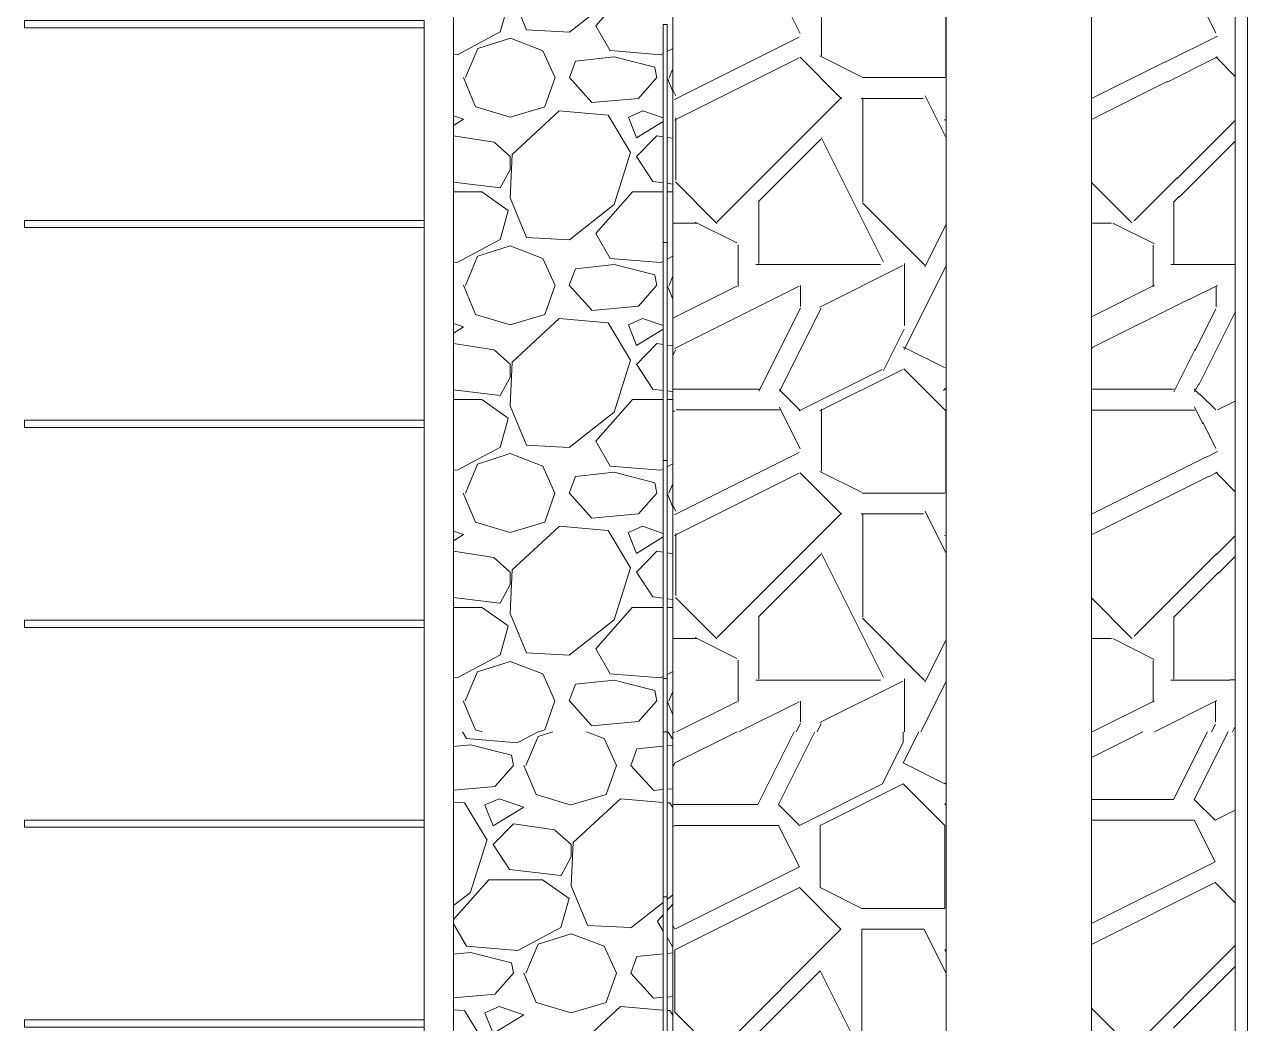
# Model space of a CAD drawing. Header units: metres. Extents: x -55 to 263, y -124 to 62.
# Drawn here: x 231.07 to 247.9, y -16.16 to -2.41 of the extents above; entities that cross this region are included whole.
import ezdxf

# ---------------------------------------------------------------- set-up
doc = ezdxf.new("R2010")
doc.units = ezdxf.units.M
for name, color, linetype, lineweight in [('0-1', 7, 'Continuous', 5), ('45ESTAC-1', 53, 'Continuous', 5), ('46BANQ-2', 254, 'Continuous', 5), ('55BARANDAL-1', 53, 'Continuous', 5), ('55BARANDAL-2', 133, 'Continuous', 5), ('70LINEA-1', 254, 'Continuous', 5)]:
    doc.layers.add(name, color=color, linetype=linetype, lineweight=lineweight)

# ---------------------------------------------------------------- blocks, each defined once
blk = doc.blocks.new('FP_26-A1 _ A250')
at = {"layer": '70LINEA-1'}
for p, q in [((237.152, -12.239), (237.099, -12.146)), ((237.858, -12.295), (237.151, -12.238)), ((238.137, -12.146), (237.857, -12.294)), ((237.97, -12.61), (238.14, -12.21)), ((238.14, -12.21), (238.341, -12.146)), ((238.803, -12.146), (239.045, -12.238)), ((239.045, -12.238), (239.215, -12.61)), ((239.98, -12.239), (239.927, -12.146)), ((239.992, -12.239), (239.979, -12.238)), ((237.207, -12.324), (236.974, -12.349)), ((237.773, -12.466), (237.207, -12.324)), ((239.413, -12.609), (239.498, -12.381)), ((239.86, -12.342), (239.498, -12.381)), ((239.992, -12.328), (239.911, -12.337)), ((237.801, -12.609), (237.546, -12.894)), ((237.801, -12.61), (237.773, -12.468)), ((237.942, -12.609), (238.111, -13.009)), ((239.073, -13.009), (239.214, -12.609)), ((239.724, -12.95), (239.413, -12.607)), ((237.547, -12.896), (236.974, -12.946)), ((239.86, -12.941), (239.724, -12.953)), ((239.992, -12.929), (239.911, -12.936)), ((237.122, -13.124), (236.974, -13.112)), ((237.603, -13.066), (237.405, -13.152)), ((237.943, -13.181), (237.603, -13.067)), ((238.112, -13.01), (238.593, -13.153)), ((238.593, -13.152), (239.073, -13.01)), ((239.271, -13.067), (238.621, -13.667)), ((239.86, -13.116), (239.272, -13.067)), ((239.95, -13.124), (239.911, -13.121)), ((237.435, -13.638), (237.124, -13.123)), ((237.405, -13.153), (237.518, -13.438)), ((237.519, -13.438), (237.943, -13.181)), ((239.991, -13.188), (239.952, -13.123)), ((237.801, -13.41), (237.518, -13.696)), ((238.367, -13.495), (237.801, -13.41)), ((238.594, -13.697), (238.368, -13.497)), ((237.207, -14.353), (237.433, -13.639)), ((237.518, -13.695), (237.744, -14.038)), ((238.62, -13.666), (238.592, -14.266)), ((238.593, -13.867), (238.593, -13.695)), ((238.453, -14.124), (238.594, -13.866)), ((237.744, -14.039), (238.452, -14.124)), ((236.974, -14.727), (237.461, -14.18)), ((237.462, -14.181), (238.197, -14.181)), ((238.197, -14.18), (238.564, -14.437)), ((238.591, -14.265), (238.818, -14.807)), ((236.974, -14.537), (237.207, -14.355)), ((238.565, -14.439), (238.452, -14.839)), ((239.911, -14.452), (239.991, -14.389)), ((239.413, -14.841), (239.86, -14.492)), ((239.911, -14.605), (239.991, -14.515)), ((237.152, -15.096), (236.974, -14.788)), ((239.78, -14.752), (239.86, -14.662)), ((239.86, -14.887), (239.782, -14.753)), ((238.451, -14.837), (237.857, -15.152)), ((238.14, -15.067), (238.593, -14.924)), ((238.593, -14.924), (239.045, -15.095)), ((238.819, -14.81), (239.413, -14.838)), ((237.857, -15.152), (237.15, -15.095)), ((237.97, -15.467), (238.14, -15.067)), ((239.045, -15.096), (239.215, -15.467)), ((239.98, -15.096), (239.911, -14.975)), ((239.991, -15.096), (239.979, -15.095)), ((237.207, -15.181), (236.974, -15.206)), ((237.773, -15.324), (237.207, -15.181)), ((239.413, -15.467), (239.498, -15.238)), ((239.86, -15.2), (239.498, -15.238)), ((239.991, -15.186), (239.911, -15.194)), ((237.8, -15.466), (237.546, -15.752)), ((237.801, -15.468), (237.773, -15.325)), ((237.942, -15.467), (238.111, -15.867)), ((239.073, -15.866), (239.214, -15.466)), ((239.724, -15.808), (239.413, -15.465)), ((237.547, -15.753), (236.974, -15.803)), ((239.86, -15.798), (239.724, -15.81)), ((239.991, -15.787), (239.911, -15.794)), ((237.122, -15.981), (236.974, -15.969)), ((237.435, -16.495), (237.124, -15.981)), ((237.603, -15.924), (237.405, -16.01)), ((237.943, -16.038), (237.603, -15.924)), ((238.112, -15.867), (238.593, -16.01)), ((238.593, -16.01), (239.073, -15.867)), ((239.271, -15.924), (238.621, -16.525)), ((239.86, -15.974), (239.272, -15.924)), ((239.95, -15.981), (239.911, -15.978)), ((239.991, -16.045), (239.952, -15.981)), ((237.405, -16.01), (237.518, -16.296)), ((237.518, -16.296), (237.943, -16.039))]:
    blk.add_line(p, q, dxfattribs=at)
blk = doc.blocks.new('FP_27-A1 _ A250')
at = {"layer": '70LINEA-1'}
for p, q in [((237.754, -1.944), (237.978, -2.487)), ((238.932, -2.431), (239.437, -1.859)), ((237.729, -2.118), (237.616, -2.518)), ((238.569, -2.52), (239.185, -2.034)), ((237.615, -2.517), (237.027, -2.831)), ((237.98, -2.489), (238.568, -2.518)), ((239.13, -2.775), (238.934, -2.432)), ((237.308, -2.746), (237.756, -2.603)), ((237.756, -2.603), (238.204, -2.775)), ((237.027, -2.831), (236.974, -2.827)), ((237.138, -3.146), (237.307, -2.746)), ((238.204, -2.775), (238.372, -3.147)), ((239.829, -2.831), (239.128, -2.774)), ((239.86, -2.814), (239.828, -2.831)), ((239.992, -2.744), (239.911, -2.787)), ((238.568, -3.146), (238.652, -2.917)), ((239.185, -2.86), (238.652, -2.918)), ((239.745, -3.003), (239.184, -2.86)), ((239.773, -3.147), (239.745, -3.004)), ((239.94, -3.146), (239.992, -3.023)), ((237.11, -3.146), (237.278, -3.546)), ((238.231, -3.545), (238.371, -3.145)), ((238.876, -3.487), (238.568, -3.144)), ((239.772, -3.145), (239.52, -3.431)), ((239.912, -3.146), (239.992, -3.336)), ((239.521, -3.432), (238.876, -3.489)), ((237.111, -3.718), (236.974, -3.671)), ((237.279, -3.546), (237.755, -3.689)), ((237.755, -3.689), (238.232, -3.546)), ((238.427, -3.604), (237.783, -4.204)), ((239.1, -3.661), (238.428, -3.603)), ((239.41, -4.174), (239.102, -3.66)), ((239.38, -3.689), (239.492, -3.975)), ((239.577, -3.603), (239.381, -3.689)), ((239.86, -3.699), (239.577, -3.603)), ((236.974, -3.802), (237.111, -3.718)), ((239.493, -3.975), (239.86, -3.75)), ((237.531, -4.032), (236.974, -3.947)), ((237.757, -4.233), (237.533, -4.033)), ((239.773, -3.946), (239.492, -4.232)), ((239.86, -3.96), (239.773, -3.946)), ((239.992, -3.98), (239.911, -3.967)), ((237.783, -4.203), (237.754, -4.803)), ((239.184, -4.89), (239.408, -4.176)), ((237.755, -4.404), (237.755, -4.232)), ((239.492, -4.232), (239.716, -4.575)), ((237.616, -4.66), (237.756, -4.403)), ((236.974, -4.582), (237.615, -4.661)), ((239.716, -4.575), (239.86, -4.593)), ((239.911, -4.599), (239.992, -4.609)), ((236.974, -4.718), (237.363, -4.718)), ((237.363, -4.717), (237.727, -4.974)), ((237.754, -4.801), (237.978, -5.344)), ((238.931, -5.288), (239.436, -4.717)), ((239.436, -4.718), (239.86, -4.718)), ((239.911, -4.718), (239.992, -4.718)), ((237.728, -4.975), (237.616, -5.375)), ((238.568, -5.377), (239.184, -4.892)), ((237.614, -5.374), (237.026, -5.688)), ((237.979, -5.347), (238.567, -5.375)), ((239.129, -5.633), (238.933, -5.29)), ((237.307, -5.604), (237.755, -5.461)), ((237.755, -5.461), (238.203, -5.632)), ((237.026, -5.689), (236.974, -5.685)), ((237.138, -6.004), (237.306, -5.604)), ((238.203, -5.633), (238.371, -6.004)), ((239.184, -5.718), (238.651, -5.775)), ((239.828, -5.689), (239.128, -5.632)), ((239.744, -5.86), (239.184, -5.718)), ((239.86, -5.671), (239.828, -5.688)), ((239.992, -5.601), (239.911, -5.644)), ((238.567, -6.003), (238.651, -5.775)), ((239.772, -6.004), (239.744, -5.862)), ((239.939, -6.004), (239.992, -5.879)), ((237.11, -6.003), (237.278, -6.404)), ((238.23, -6.403), (238.371, -6.003)), ((238.875, -6.344), (238.567, -6.001)), ((239.771, -6.003), (239.519, -6.289)), ((239.911, -6.003), (239.992, -6.195)), ((239.52, -6.29), (238.875, -6.347)), ((237.11, -6.575), (236.974, -6.529)), ((237.278, -6.404), (237.754, -6.547)), ((237.754, -6.547), (238.231, -6.404)), ((238.427, -6.461), (237.782, -7.061)), ((239.1, -6.518), (238.427, -6.461)), ((239.41, -7.032), (239.101, -6.517)), ((239.379, -6.547), (239.491, -6.832)), ((239.576, -6.46), (239.38, -6.546)), ((239.86, -6.557), (239.576, -6.461)), ((236.974, -6.659), (237.111, -6.575)), ((239.492, -6.832), (239.86, -6.607)), ((237.531, -6.89), (236.974, -6.804)), ((237.756, -7.091), (237.532, -6.891)), ((239.772, -6.804), (239.491, -7.09)), ((239.86, -6.817), (239.772, -6.804)), ((239.992, -6.837), (239.911, -6.825)), ((237.782, -7.06), (237.754, -7.66)), ((239.183, -7.748), (239.407, -7.033)), ((237.754, -7.261), (237.754, -7.09)), ((239.491, -7.089), (239.715, -7.432)), ((237.615, -7.518), (237.756, -7.261)), ((236.974, -7.44), (237.614, -7.518)), ((239.716, -7.433), (239.86, -7.45)), ((239.911, -7.456), (239.992, -7.466)), ((236.974, -7.575), (237.362, -7.575)), ((237.362, -7.574), (237.726, -7.831)), ((237.753, -7.659), (237.977, -8.202)), ((238.93, -8.146), (239.435, -7.574)), ((239.435, -7.575), (239.86, -7.575)), ((239.911, -7.575), (239.992, -7.575)), ((237.727, -7.833), (237.615, -8.233)), ((238.567, -8.235), (239.183, -7.749)), ((237.613, -8.232), (237.025, -8.546)), ((237.978, -8.204), (238.567, -8.233)), ((239.129, -8.49), (238.933, -8.147)), ((237.306, -8.461), (237.754, -8.318)), ((237.754, -8.318), (238.202, -8.49)), ((237.026, -8.547), (236.974, -8.542)), ((237.137, -8.861), (237.305, -8.461)), ((238.202, -8.49), (238.37, -8.862)), ((239.183, -8.575), (238.651, -8.633)), ((239.827, -8.546), (239.127, -8.489)), ((239.743, -8.718), (239.183, -8.575)), ((239.86, -8.528), (239.827, -8.546)), ((239.992, -8.458), (239.911, -8.501)), ((238.566, -8.861), (238.65, -8.632)), ((239.771, -8.862), (239.743, -8.719)), ((239.938, -8.861), (239.992, -8.735)), ((237.109, -8.861), (237.277, -9.261)), ((238.229, -9.26), (238.37, -8.86)), ((238.874, -9.202), (238.566, -8.859)), ((239.771, -8.86), (239.518, -9.146)), ((239.911, -8.861), (239.992, -9.054)), ((239.519, -9.147), (238.875, -9.204)), ((237.11, -9.433), (236.974, -9.386)), ((237.277, -9.261), (237.754, -9.404)), ((237.754, -9.404), (238.23, -9.261)), ((238.426, -9.319), (237.781, -9.919)), ((239.099, -9.376), (238.426, -9.318)), ((239.409, -9.889), (239.101, -9.375)), ((239.378, -9.404), (239.49, -9.69)), ((239.575, -9.318), (239.379, -9.404)), ((239.86, -9.415), (239.575, -9.318)), ((236.974, -9.516), (237.11, -9.433)), ((239.491, -9.69), (239.86, -9.464)), ((237.53, -9.747), (236.974, -9.662)), ((237.755, -9.948), (237.531, -9.748)), ((239.771, -9.661), (239.491, -9.947)), ((239.86, -9.675), (239.771, -9.661)), ((239.992, -9.695), (239.911, -9.683)), ((237.781, -9.918), (237.753, -10.518)), ((239.182, -10.605), (239.407, -9.891)), ((237.754, -10.119), (237.754, -9.947)), ((239.49, -9.947), (239.714, -10.29)), ((237.615, -10.375), (237.755, -10.118)), ((236.974, -10.298), (237.613, -10.376)), ((239.715, -10.29), (239.86, -10.308)), ((239.911, -10.314), (239.992, -10.324)), ((236.974, -10.433), (237.361, -10.433)), ((237.361, -10.432), (237.725, -10.689)), ((237.752, -10.516), (237.976, -11.059)), ((238.93, -11.003), (239.434, -10.432)), ((239.435, -10.433), (239.86, -10.433)), ((239.911, -10.433), (239.992, -10.433)), ((237.726, -10.69), (237.614, -11.09)), ((238.566, -11.092), (239.183, -10.607)), ((237.613, -11.089), (237.024, -11.403)), ((237.977, -11.061), (238.566, -11.09)), ((239.128, -11.348), (238.932, -11.005)), ((237.305, -11.319), (237.753, -11.176)), ((237.753, -11.176), (238.201, -11.347)), ((237.025, -11.404), (236.974, -11.4)), ((237.136, -11.719), (237.304, -11.319)), ((238.202, -11.348), (238.37, -11.719)), ((239.182, -11.433), (238.65, -11.49)), ((239.826, -11.404), (239.126, -11.347)), ((239.742, -11.575), (239.182, -11.433)), ((239.86, -11.385), (239.826, -11.403)), ((239.992, -11.315), (239.911, -11.358)), ((238.565, -11.718), (238.65, -11.49)), ((239.77, -11.719), (239.742, -11.577)), ((239.938, -11.719), (239.992, -11.591)), ((237.108, -11.718), (237.276, -12.119)), ((238.229, -12.118), (238.369, -11.718)), ((238.873, -12.059), (238.565, -11.716)), ((239.77, -11.718), (239.518, -12.003)), ((239.911, -11.721), (239.992, -11.914)), ((239.518, -12.005), (238.874, -12.062)), ((237.277, -12.119), (237.368, -12.146)), ((238.137, -12.146), (238.229, -12.119))]:
    blk.add_line(p, q, dxfattribs=at)
blk = doc.blocks.new('FP_32-A1 _ A250')
at = {"layer": '70LINEA-1'}
for p, q in [((239.99, -12.16), (240.017, -12.146)), ((240.017, -12.574), (240.874, -12.146)), ((241.16, -13.146), (241.66, -12.146)), ((241.446, -13.146), (241.946, -12.146)), ((243.16, -12.289), (243.16, -12.146)), ((243.16, -12.574), (243.375, -12.146)), ((242.875, -12.86), (243.16, -12.289)), ((239.99, -12.63), (240.017, -12.574)), ((243.732, -12.86), (243.16, -12.574)), ((241.732, -13.432), (242.875, -12.86)), ((242.018, -13.432), (243.16, -12.86)), ((243.732, -13.432), (243.16, -12.86)), ((243.732, -12.86), (243.75, -12.842)), ((239.99, -13.146), (241.16, -13.146)), ((241.732, -13.432), (241.446, -13.146)), ((243.732, -13.146), (243.75, -13.127)), ((243.75, -13.155), (243.732, -13.146)), ((239.99, -13.446), (240.017, -13.432)), ((240.017, -13.432), (241.446, -13.432)), ((241.732, -14.003), (241.446, -13.432)), ((242.018, -14.289), (242.018, -13.432)), ((243.732, -14.575), (243.732, -13.432)), ((240.018, -14.86), (241.732, -14.003)), ((240.018, -15.146), (241.732, -14.289)), ((242.303, -14.86), (241.732, -14.289)), ((242.589, -14.575), (242.018, -14.289)), ((242.589, -14.575), (243.732, -14.575)), ((240.018, -14.86), (239.99, -14.805)), ((240.589, -16.575), (242.303, -14.86)), ((242.589, -14.86), (243.446, -14.86)), ((242.589, -16.289), (242.589, -14.86)), ((243.75, -15.469), (243.446, -14.86)), ((243.732, -15.146), (243.75, -15.137)), ((240.018, -16.003), (240.018, -15.146)), ((243.75, -15.183), (243.732, -15.146)), ((241.161, -16.289), (242.018, -15.432)), ((242.875, -17.146), (242.018, -15.432)), ((240.589, -16.575), (240.018, -16.003))]:
    blk.add_line(p, q, dxfattribs=at)
blk = doc.blocks.new('FP_221-A1 _ A250')
at = {"layer": '70LINEA-1'}
for p, q in [((245.75, -12.498), (246.454, -12.146)), ((246.878, -13.077), (247.344, -12.146)), ((247.164, -13.077), (247.63, -12.146)), ((245.75, -13.077), (246.878, -13.077)), ((247.45, -13.363), (247.164, -13.077)), ((247.45, -13.363), (247.726, -13.224)), ((245.75, -13.363), (247.164, -13.363)), ((247.45, -13.934), (247.164, -13.363)), ((245.75, -14.784), (247.45, -13.934)), ((245.75, -15.07), (247.45, -14.22)), ((247.726, -14.496), (247.45, -14.22)), ((246.307, -16.506), (247.726, -15.087)), ((246.879, -16.22), (247.726, -15.372)), ((246.307, -16.506), (245.75, -15.949))]:
    blk.add_line(p, q, dxfattribs=at)
blk = doc.blocks.new('Parking Lot - Single - Single-V174-A1 _ A250')
at = {"layer": '70LINEA-1'}
for p, q in [((231.072, -2.459), (231.072, -2.359)), ((231.072, -2.359), (236.572, -2.359)), ((231.072, -2.359), (231.073, -2.359)), ((231.073, -2.459), (231.072, -2.459)), ((236.572, -2.359), (231.073, -2.359)), ((231.073, -2.359), (231.073, -2.459)), ((231.073, -2.459), (236.572, -2.459)), ((236.572, -2.459), (236.572, -2.359)), ((236.572, -2.359), (236.572, -2.359)), ((236.572, -5.109), (236.572, -2.459))]:
    blk.add_line(p, q, dxfattribs=at)
blk = doc.blocks.new('Parking Lot - Single - Single-V175-A1 _ A250')
at = {"layer": '70LINEA-1'}
for p, q in [((231.072, -13.359), (231.073, -13.359)), ((231.073, -13.459), (231.072, -13.459)), ((236.572, -13.359), (231.073, -13.359)), ((231.073, -13.359), (231.073, -13.459)), ((231.073, -13.459), (236.572, -13.459)), ((232.539, -13.359), (236.572, -13.359)), ((236.572, -13.459), (236.572, -13.359)), ((236.572, -13.359), (236.572, -13.359)), ((236.572, -16.109), (236.572, -13.459))]:
    blk.add_line(p, q, dxfattribs=at)
blk = doc.blocks.new('Parking Lot - Single - Single-V176-A1 _ A250')
at = {"layer": '70LINEA-1'}
for p, q in [((236.572, -16.109), (231.073, -16.109)), ((231.073, -16.109), (231.073, -16.209)), ((234.299, -16.109), (236.572, -16.109)), ((236.572, -16.209), (236.572, -16.109)), ((236.572, -16.109), (236.572, -16.109)), ((231.073, -16.209), (236.572, -16.209)), ((236.572, -18.859), (236.572, -16.209))]:
    blk.add_line(p, q, dxfattribs=at)
blk = doc.blocks.new('Railing - Railing-7536465-A1 _ A250')
at = {"layer": '55BARANDAL-1'}
for p, q in [((239.86, -2.414), (239.911, -2.414)), ((239.86, -2.414), (239.86, -5.414)), ((239.911, -5.414), (239.911, -2.414)), ((239.86, -5.414), (239.911, -5.414)), ((239.86, -5.414), (239.86, -8.414)), ((239.911, -5.414), (239.86, -5.414)), ((239.911, -8.414), (239.911, -5.414)), ((239.86, -8.414), (239.911, -8.414)), ((239.86, -8.414), (239.86, -11.414)), ((239.911, -8.414), (239.86, -8.414)), ((239.911, -11.414), (239.911, -8.414)), ((239.86, -11.414), (239.911, -11.414)), ((239.86, -11.414), (239.86, -12.146)), ((239.911, -11.414), (239.86, -11.414)), ((239.911, -12.146), (239.911, -11.414)), ((239.911, -12.146), (239.86, -12.146)), ((239.911, -14.414), (239.86, -14.414)), ((239.86, -14.414), (239.911, -14.414))]:
    blk.add_line(p, q, dxfattribs=at)
at = {"layer": '55BARANDAL-2'}
for p, q in [((239.86, -12.146), (239.86, -14.414)), ((239.911, -14.414), (239.911, -12.146)), ((239.86, -14.414), (239.86, -17.414)), ((239.911, -17.414), (239.911, -14.414))]:
    blk.add_line(p, q, dxfattribs=at)
blk = doc.blocks.new('22011_AR_rvt-1-A1 _ A250')
at = {"layer": '70LINEA-1'}
h = blk.add_hatch(dxfattribs=at)
h.set_pattern_fill('FP_55', color=256, style=0, pattern_type=2)
h.set_pattern_definition([(5e-05, (1.144, -0.0065), (5.715, 5.715), [1.714, -4]), (5e-05, (4.573, 0.565), (5.715, 5.715), [1.429, -4.286]), (5e-05, (4.288, 0.851), (5.715, 5.715), [1.143, -4.572]), (5e-05, (2.573, 2.279), (5.715, 5.715), [0.85725, -0.85725, 1.143, -2.857]), (5e-05, (2.573, 2.565), (5.715, 5.715), [1.143, -0.28575, 1.429, -2.857]), (5e-05, (0.0013, 3.708), (5.715, 5.715), [1.429, -4.286]), (5e-05, (5.431, 3.994), (5.715, 5.715), [1.429, -4.286]), (90, (0.0013, 1.136), (-5.715, 5.715), [0.85725, -4.858]), (90, (0.8586, 5.423), (-5.715, 5.715), [0.5715, -5.143]), (90, (1.144, -0.0065), (-5.715, 5.715), [0.85725, -4.858]), (90, (1.716, 5.137), (-5.715, 5.715), [0.28575, -5.429]), (90, (2.002, 2.851), (-5.715, 5.715), [0.85725, -4.858]), (90, (2.573, 0.851), (-5.715, 5.715), [1.429, -4.286]), (90, (3.145, 4.851), (-5.715, 5.715), [0.85725, -4.858]), (90, (3.716, 2.565), (-5.715, 5.715), [1.143, -4.572]), (90, (4.002, 2.565), (-5.715, 5.715), [1.143, -4.572]), (90, (4.573, -0.0065), (-5.715, 5.715), [0.5715, -5.143]), (90, (5.431, 0.851), (-5.715, 5.715), [1.429, -4.286]), (45, (0.573, 0.565), (0, 5.71484), [2.425, -5.658]), (45, (1.144, 0.8507), (0, 5.71484), [1.212, -6.87]), (45, (3.716, 3.994), (0, 5.71484), [1.616, -6.466]), (45, (3.716, 4.28), (0, 5.71484), [1.212, -6.87]), (135, (1.716, 3.708), (-5.71484, 4e-16), [0.40411, -7.678]), (135, (0.573, 0.565), (-5.71484, 4e-16), [0.80822, -7.274]), (135, (2.287, 2.279), (-5.71484, 4e-16), [0.80822, -7.274]), (135, (3.716, 3.708), (-5.71484, 4e-16), [0.80822, -7.274]), (135, (5.431, 4.851), (-5.71484, 4e-16), [1.212, -6.87]), (135, (5.431, 4.565), (-5.71484, 4e-16), [0.80822, -7.274]), (135, (5.145, 5.137), (-5.71484, 4e-16), [0.80822, -7.274]), (135, (3.43, -0.0065), (-5.71484, 4e-16), [1.212, -6.87]), (26.565, (5.145, 3.422), (5.71539, -5e-06), [0.63894, -12.14]), (26.565, (3.716, 1.994), (5.71539, -5e-06), [0.63894, -12.14]), (26.565, (1.716, 3.708), (5.71539, -5e-06), [1.278, -11.501]), (26.565, (2.002, 5.137), (5.71539, -5e-06), [1.278, -11.501]), (26.565, (2.002, 3.708), (5.71539, -5e-06), [1.278, -11.501]), (26.565, (5.431, 4.851), (5.71539, -5e-06), [1.278, -11.501]), (26.565, (0.0013, 1.994), (5.71539, -5e-06), [1.917, -10.862]), (26.565, (0.0013, 2.279), (5.71539, -5e-06), [1.917, -10.862]), (26.565, (0.0013, 4.565), (5.71539, -5e-06), [1.917, -10.862]), (63.435, (2.859, 4.28), (-5e-06, 5.71539), [0.63894, -12.14]), (63.435, (5.431, 3.994), (-5e-06, 5.71539), [0.63894, -7.668, 1.278, -3.195]), (63.435, (4.859, 3.422), (-5e-06, 5.71539), [1.278, -11.501]), (63.435, (1.43, 3.994), (-5e-06, 5.71539), [1.278, -11.501]), (63.435, (1.144, 3.994), (-5e-06, 5.71539), [1.278, -11.501]), (63.435, (3.145, 4.565), (-5e-06, 5.71539), [1.917, -10.862]), (116.565, (1.716, 3.137), (5e-06, 5.71539), [0.63894, -12.14]), (116.565, (5.431, 2.565), (5e-06, 5.71539), [0.63894, -12.14]), (116.565, (4.288, 0.8507), (5e-06, 5.71539), [1.278, -11.501]), (116.565, (4.002, 1.136), (5e-06, 5.71539), [1.278, -11.501]), (116.565, (4.573, 5.137), (5e-06, 5.71539), [1.278, -11.501]), (116.565, (0.0013, 2.279), (5e-06, 5.71539), [1.278, -11.501]), (116.565, (2.859, -0.0065), (5e-06, 5.71539), [1.917, -10.862]), (153.435, (4.859, 3.422), (-5.71539, -5e-06), [1.278, -11.501]), (153.435, (5.145, 3.137), (-5.71539, -5e-06), [1.278, -11.501]), (153.435, (0.8586, 0.2792), (-5.71539, -5e-06), [0.63894, -12.14]), (153.435, (2.573, 2.565), (-5.71539, -5e-06), [0.63894, -12.14]), (153.435, (3.716, 4.28), (-5.71539, -5e-06), [0.63894, -12.14])])
h.paths.add_polyline_path([(247.726, -12.146), (247.726, 6.794), (245.75, 6.728), (247.209, -7.201)])
h = blk.add_hatch(dxfattribs=at)
h.set_pattern_fill('FP_27', color=256, style=0, pattern_type=2)
h.set_pattern_definition([(359.9983, (1.142, -0.0001), (5.71417, 5.71483), [1.714, -4]), (359.9983, (4.571, 0.571), (5.71417, 5.71483), [1.429, -4.286]), (359.9983, (4.285, 0.857), (5.71417, 5.71483), [1.143, -4.572]), (359.9983, (2.571, 2.286), (5.71417, 5.71483), [0.85719, -0.85719, 1.143, -2.857]), (359.9983, (2.571, 2.572), (5.71417, 5.71483), [1.143, -0.28573, 1.429, -2.857]), (359.9983, (-0.0006, 3.715), (5.71417, 5.71483), [1.429, -4.286]), (359.9983, (5.428, 4), (5.71417, 5.71483), [1.429, -4.286]), (90, (-0.0006, 1.143), (-5.715, 5.715), [0.85725, -4.858]), (90, (0.8566, 5.429), (-5.715, 5.715), [0.5715, -5.143]), (90, (1.142, -0.0001), (-5.715, 5.715), [0.85725, -4.858]), (90, (1.714, 5.143), (-5.715, 5.715), [0.28575, -5.429]), (90, (2, 2.857), (-5.715, 5.715), [0.85725, -4.858]), (90, (2.571, 0.857), (-5.715, 5.715), [1.429, -4.286]), (90, (3.142, 4.858), (-5.715, 5.715), [0.85725, -4.858]), (90, (3.714, 2.572), (-5.715, 5.715), [1.143, -4.572]), (90, (4, 2.572), (-5.715, 5.715), [1.143, -4.572]), (90, (4.571, -0.0003), (-5.715, 5.715), [0.5715, -5.143]), (90, (5.428, 0.857), (-5.715, 5.715), [1.429, -4.286]), (45.001, (0.571, 0.5714), (-0.0001, 5.71484), [2.425, -5.657]), (45.001, (1.142, 0.857), (-0.0001, 5.71484), [1.212, -6.87]), (45.001, (3.714, 4), (-0.0001, 5.71484), [1.616, -6.465]), (45.001, (3.714, 4.286), (-0.0001, 5.71484), [1.212, -6.87]), (134.997, (1.714, 3.715), (-5.71484, 0.0003), [0.4041, -7.678]), (134.997, (0.571, 0.5714), (-5.71484, 0.0003), [0.8082, -7.274]), (134.997, (2.285, 2.286), (-5.71484, 0.0003), [0.8082, -7.274]), (134.997, (3.714, 3.715), (-5.71484, 0.0003), [0.8082, -7.274]), (134.997, (5.428, 4.857), (-5.71484, 0.0003), [1.212, -6.87]), (134.997, (5.428, 4.572), (-5.71484, 0.0003), [0.8082, -7.274]), (134.997, (5.143, 5.143), (-5.71484, 0.0003), [0.8082, -7.274]), (134.997, (3.428, -0.0002), (-5.71484, 0.0003), [1.212, -6.87]), (26.565, (5.143, 3.429), (5.714495, -0.000452), [0.63889, -12.139]), (26.565, (3.714, 2), (5.714495, -0.000452), [0.63889, -12.139]), (26.565, (1.714, 3.715), (5.714495, -0.000452), [1.278, -11.5]), (26.565, (2, 5.143), (5.714495, -0.000452), [1.278, -11.5]), (26.565, (2, 3.715), (5.714495, -0.000452), [1.278, -11.5]), (26.565, (5.428, 4.857), (5.714495, -0.000452), [1.278, -11.5]), (26.565, (-0.0006, 2), (5.714495, -0.000452), [1.917, -10.861]), (26.565, (-0.0006, 2.286), (5.714495, -0.000452), [1.917, -10.861]), (26.565, (-0.0006, 4.572), (5.714495, -0.000452), [1.917, -10.861]), (63.436, (2.857, 4.286), (-0.000105, 5.71539), [0.63892, -12.14]), (63.436, (5.428, 4), (-0.000105, 5.71539), [0.63892, -7.667, 1.278, -3.195]), (63.436, (4.857, 3.429), (-0.000105, 5.71539), [1.278, -11.501]), (63.436, (1.428, 4), (-0.000105, 5.71539), [1.278, -11.501]), (63.436, (1.142, 4), (-0.000105, 5.71539), [1.278, -11.501]), (63.436, (3.142, 4.572), (-0.000105, 5.71539), [1.917, -10.862]), (116.563, (1.714, 3.143), (0.000205, 5.71539), [0.63893, -12.14]), (116.563, (5.428, 2.571), (0.000205, 5.71539), [0.63893, -12.14]), (116.563, (4.285, 0.857), (0.000205, 5.71539), [1.278, -11.501]), (116.563, (4, 1.143), (0.000205, 5.71539), [1.278, -11.501]), (116.563, (4.571, 5.143), (0.000205, 5.71539), [1.278, -11.501]), (116.563, (-0.0006, 2.286), (0.000205, 5.71539), [1.278, -11.501]), (116.563, (2.857, -0.0002), (0.000205, 5.71539), [1.917, -10.862]), (153.432, (4.857, 3.429), (-5.714495, -0.000153), [1.278, -11.501]), (153.432, (5.143, 3.143), (-5.714495, -0.000153), [1.278, -11.501]), (153.432, (0.8566, 0.2856), (-5.714495, -0.000153), [0.63891, -12.14]), (153.432, (2.571, 2.572), (-5.714495, -0.000153), [0.63891, -12.14]), (153.432, (3.714, 4.286), (-5.714495, -0.000153), [0.63891, -12.14])])
h.paths.add_polyline_path([(239.99, -12.146), (243.75, -12.146), (243.75, 6.728), (239.99, 6.728), (239.99, -10.241)])
h = blk.add_hatch(dxfattribs=at)
h.set_pattern_fill('FP_54', color=256, style=0, pattern_type=2)
h.set_pattern_definition([(359.9995, (1.135, -0.0053), (5.71505, 5.71495), [1.714, -4]), (359.9995, (4.564, 0.566), (5.71505, 5.71495), [1.429, -4.286]), (359.9995, (4.279, 0.852), (5.71505, 5.71495), [1.143, -4.572]), (359.9995, (2.564, 2.281), (5.71505, 5.71495), [0.85724, -0.85724, 1.143, -2.857]), (359.9995, (2.564, 2.566), (5.71505, 5.71495), [1.143, -0.28575, 1.429, -2.857]), (359.9995, (-0.0076, 3.709), (5.71505, 5.71495), [1.429, -4.286]), (359.9995, (5.422, 3.995), (5.71505, 5.71495), [1.429, -4.286]), (90, (-0.0076, 1.138), (-5.715, 5.715), [0.85725, -4.858]), (90, (0.8496, 5.424), (-5.715, 5.715), [0.5715, -5.143]), (90, (1.135, -0.0053), (-5.715, 5.715), [0.85725, -4.858]), (90, (1.707, 5.138), (-5.715, 5.715), [0.28575, -5.429]), (90, (1.993, 2.852), (-5.715, 5.715), [0.85725, -4.858]), (90, (2.564, 0.852), (-5.715, 5.715), [1.429, -4.286]), (90, (3.136, 4.852), (-5.715, 5.715), [0.85725, -4.858]), (90, (3.707, 2.566), (-5.715, 5.715), [1.143, -4.572]), (90, (3.993, 2.566), (-5.715, 5.715), [1.143, -4.572]), (90, (4.564, -0.0053), (-5.715, 5.715), [0.5715, -5.143]), (90, (5.422, 0.852), (-5.715, 5.715), [1.429, -4.286]), (45, (0.564, 0.5662), (0, 5.71484), [2.425, -5.658]), (45, (1.135, 0.852), (0, 5.71484), [1.212, -6.87]), (45, (3.707, 3.995), (0, 5.71484), [1.616, -6.466]), (45, (3.707, 4.281), (0, 5.71484), [1.212, -6.87]), (135, (1.707, 3.709), (-5.71484, 4e-16), [0.40411, -7.678]), (135, (0.564, 0.5662), (-5.71484, 4e-16), [0.80822, -7.274]), (135, (2.278, 2.281), (-5.71484, 4e-16), [0.80822, -7.274]), (135, (3.707, 3.709), (-5.71484, 4e-16), [0.80822, -7.274]), (135, (5.422, 4.852), (-5.71484, 4e-16), [1.212, -6.87]), (135, (5.422, 4.567), (-5.71484, 4e-16), [0.80822, -7.274]), (135, (5.136, 5.138), (-5.71484, 4e-16), [0.80822, -7.274]), (135, (3.421, -0.0053), (-5.71484, 4e-16), [1.212, -6.87]), (26.565, (5.136, 3.424), (5.71539, -5e-06), [0.63893, -12.14]), (26.565, (3.707, 1.995), (5.71539, -5e-06), [0.63893, -12.14]), (26.565, (1.707, 3.709), (5.71539, -5e-06), [1.278, -11.501]), (26.565, (1.993, 5.138), (5.71539, -5e-06), [1.278, -11.501]), (26.565, (1.993, 3.709), (5.71539, -5e-06), [1.278, -11.501]), (26.565, (5.422, 4.852), (5.71539, -5e-06), [1.278, -11.501]), (26.565, (-0.0076, 1.995), (5.71539, -5e-06), [1.917, -10.862]), (26.565, (-0.0076, 2.281), (5.71539, -5e-06), [1.917, -10.862]), (26.565, (-0.0076, 4.567), (5.71539, -5e-06), [1.917, -10.862]), (63.435, (2.85, 4.281), (-5e-06, 5.71539), [0.63893, -12.14]), (63.435, (5.422, 3.995), (-5e-06, 5.71539), [0.63893, -7.668, 1.278, -3.195]), (63.435, (4.85, 3.424), (-5e-06, 5.71539), [1.278, -11.501]), (63.435, (1.421, 3.995), (-5e-06, 5.71539), [1.278, -11.501]), (63.435, (1.135, 3.995), (-5e-06, 5.71539), [1.278, -11.501]), (63.435, (3.136, 4.567), (-5e-06, 5.71539), [1.917, -10.862]), (116.565, (1.707, 3.138), (5e-06, 5.71539), [0.63894, -12.14]), (116.565, (5.422, 2.566), (5e-06, 5.71539), [0.63894, -12.14]), (116.565, (4.279, 0.852), (5e-06, 5.71539), [1.278, -11.501]), (116.565, (3.993, 1.138), (5e-06, 5.71539), [1.278, -11.501]), (116.565, (4.564, 5.138), (5e-06, 5.71539), [1.278, -11.501]), (116.565, (-0.0076, 2.281), (5e-06, 5.71539), [1.278, -11.501]), (116.565, (2.85, -0.0053), (5e-06, 5.71539), [1.917, -10.862]), (153.434, (4.85, 3.424), (-5.71539, 9.5e-05), [1.278, -11.501]), (153.434, (5.136, 3.138), (-5.71539, 9.5e-05), [1.278, -11.501]), (153.434, (0.8496, 0.2805), (-5.71539, 9.5e-05), [0.63894, -12.14]), (153.434, (2.564, 2.566), (-5.71539, 9.5e-05), [0.63894, -12.14]), (153.434, (3.707, 4.281), (-5.71539, 9.5e-05), [0.63894, -12.14])])
h.paths.add_polyline_path([(247.726, -12.146), (245.75, 6.728), (245.75, -12.146)])
for p, q in [((247.726, 6.794), (247.726, -12.146)), ((247.896, -12.146), (247.896, 6.794)), ((236.972, -12.146), (236.972, 6.728)), ((239.99, 6.728), (239.99, -12.146)), ((239.99, -12.146), (239.99, 6.728)), ((243.75, -12.146), (243.75, 6.728)), ((245.75, 6.728), (245.75, -12.146)), ((236.572, -2.459), (236.572, -5.109)), ((236.572, -5.209), (236.572, -7.859)), ((236.572, -7.959), (236.572, -9.66)), ((236.572, -9.66), (236.572, -10.609)), ((236.572, -10.709), (236.572, -13.359)), ((236.972, -29.946), (236.972, -12.146)), ((239.99, -12.146), (239.99, -29.946)), ((239.99, -29.946), (239.99, -12.146)), ((243.75, -29.946), (243.75, -12.146)), ((245.75, -12.146), (245.75, -29.946)), ((247.726, -12.146), (247.726, -29.946)), ((247.896, -29.946), (247.896, -12.146)), ((236.572, -13.459), (236.572, -16.109))]:
    blk.add_line(p, q, dxfattribs=at)
at = {"layer": '45ESTAC-1'}
for name, p in [('Parking Lot - Single - Single-V174-A1 _ A250', (0, 0)), ('Parking Lot - Single - Single-V174-A1 _ A250', (0, -2.75)), ('Parking Lot - Single - Single-V174-A1 _ A250', (0, -5.5)), ('Parking Lot - Single - Single-V174-A1 _ A250', (0, -8.25)), ('Parking Lot - Single - Single-V175-A1 _ A250', (0, 0)), ('Parking Lot - Single - Single-V176-A1 _ A250', (0, 0))]:
    blk.add_blockref(name, p, dxfattribs=at)
at = {"layer": '46BANQ-2'}
for name in ['FP_27-A1 _ A250', 'FP_26-A1 _ A250', 'FP_32-A1 _ A250', 'FP_221-A1 _ A250']:
    blk.add_blockref(name, (0, 0), dxfattribs=at)
at = {"layer": '55BARANDAL-1'}
blk.add_blockref('Railing - Railing-7536465-A1 _ A250', (0, 0), dxfattribs=at)

msp = doc.modelspace()

# ---------------------------------------------------------------- block references
at = {"layer": '0-1'}
msp.add_blockref('22011_AR_rvt-1-A1 _ A250', (0, 0), dxfattribs=at)

doc.saveas('drawing.dxf')
